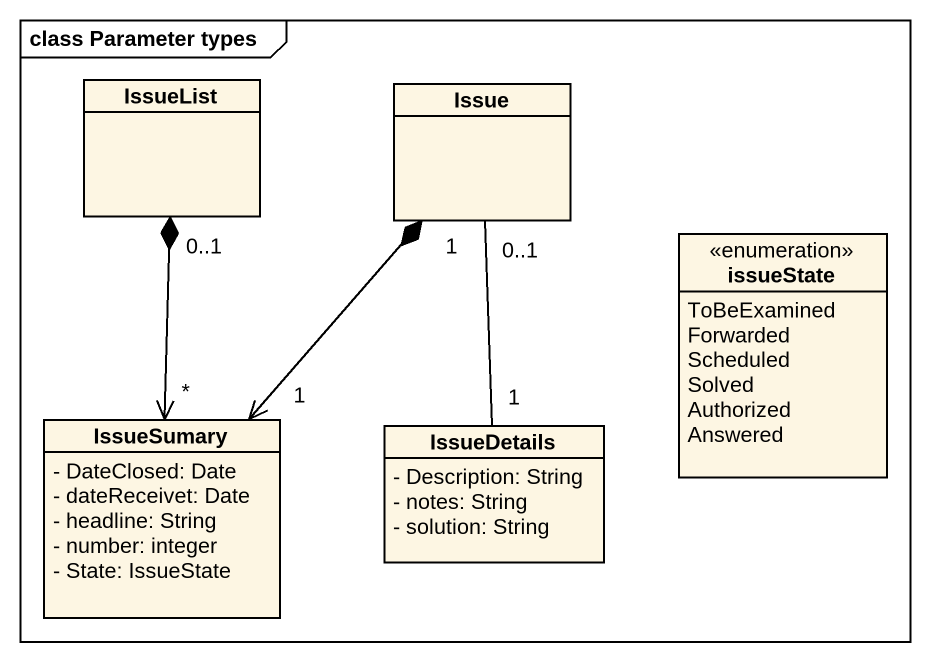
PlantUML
@startuml
mainframe class Parameter types
hide circle
hide empty members
skinparam classAttributeIconSize 0
class IssueList
class Issue
enum issueState {
  ToBeExamined
  Forwarded
  Scheduled
  Solved
  Authorized
  Answered
}
class IssueSumary {
  - DateClosed: Date
  - dateReceivet: Date
  - headline: String
  - number: integer
  - State: IssueState
}
class IssueDetails {
  - Description: String
  - notes: String
  - solution: String
}
Issue "0..1" -- "1" IssueDetails
IssueSumary "*" <-up-* "0..1" IssueList
IssueSumary "1" <-up-* "1" Issue
@enduml
